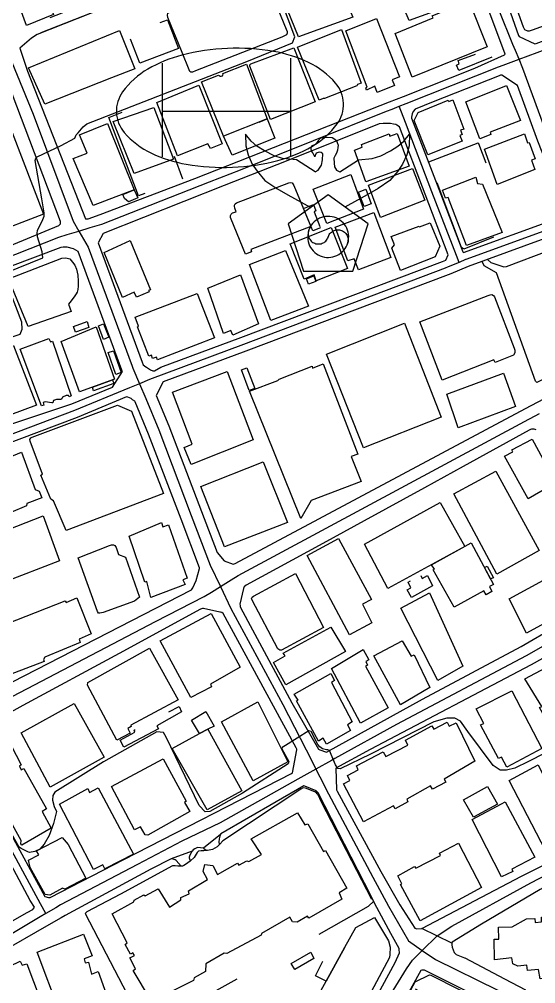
# Model space of a CAD drawing. Header units: millimetres. Extents: x 198785 to 203305, y 542885 to 545889.
# Drawn here: x 200868.4 to 201010.2, y 543395.9 to 543660.4 of the extents above; entities that cross this region are included whole.
import ezdxf

# ---------------------------------------------------------------- set-up
doc = ezdxf.new("R2010")
doc.units = ezdxf.units.MM
for name, pattern in [('FENCE_25K', [54.3, 28.7, -9.2, -16.4]), ('HIDDEN_BULD_25K', [28.8, 18.4, -10.4]), ('HIDDEN_IN_25K', [56.5, 36.5, -20])]:
    doc.linetypes.add(name, pattern=pattern)
for name, color, linetype in [('A0013114', 253, 'Continuous'), ('A0013117', 253, 'Continuous'), ('A0013118', 253, 'Continuous'), ('A0023217', 253, 'Continuous'), ('A0033324', 253, 'Continuous'), ('A0043325', 253, 'Continuous'), ('A0053326', 253, 'Continuous'), ('B0014111', 253, 'Continuous'), ('B0014112', 253, 'Continuous'), ('B0014113', 253, 'Continuous'), ('B0014115', 253, 'Continuous'), ('B0014116', 253, 'Continuous'), ('B0014118', 253, 'Continuous'), ('B0014224', 253, 'Continuous'), ('B0014511', 253, 'Continuous'), ('B0024120', 253, 'Continuous'), ('F0017111', 253, 'Continuous'), ('F0047224', 253, 'Continuous')]:
    doc.layers.add(name, color=color, linetype=linetype)

# ---------------------------------------------------------------- blocks, each defined once
blk = doc.blocks.new('B0014224')
at = {"layer": 'B0014224'}
for points in [[(-3.56, 6.29), (-8.74, 9.61), (-12.51, 9.94), (-14.82, 10.68), (-17.52, 12.08), (-19.55, 13.32), (-21.18, 14.73), (-22.7, 16.58), (-22.59, 13.38), (-21.97, 10.9), (-20.84, 8.37), (-19.49, 6.46), (-17.35, 3.93), (-14.14, 1.73), (-11.1, -0.01), (-4.78, -3.53)], [(3.16, 6.29), (8.34, 9.61), (12.11, 9.94), (14.42, 10.68), (17.12, 12.08), (19.15, 13.32), (20.78, 14.73), (22.3, 16.58), (22.19, 13.38), (21.57, 10.9), (20.44, 8.37), (19.09, 6.46), (16.95, 3.93), (13.74, 1.73), (10.7, -0.01), (4.61, -3.41)], [(-3.56, 6.29), (-2.72, 6.74), (-1.85, 8.09), (-1.53, 9.59), (-1.48, 11.18), (-1.93, 11.58), (-2.44, 11.63), (-3.28, 11.41), (-3.56, 10.73), (-3.67, 10.39), (-4.18, 11.46), (-4.57, 12.08), (-4.63, 12.64), (-4.57, 13.15), (-4.35, 13.49), (-3.51, 13.88), (-3.06, 14.28), (-2.66, 14.78), (-2.44, 15.18), (-2.27, 15.4), (-1.76, 15.68), (-0.92, 15.68), (-0.2, 15.77), (1.06, 15.72), (1.87, 15.28), (2.24, 14.84), (2.45, 14.34), (2.72, 13.56), (2.68, 12.95), (2.58, 12.21), (2.26, 11.43), (1.9, 10.77), (1.57, 10.05), (1.63, 8.63), (1.73, 7.65), (2.32, 6.74), (3.16, 6.29)], [(-5.35, -9.83), (-5.4, -9.97), (-5.46, -10.25), (-5.49, -10.55), (-5.49, -10.84), (-5.46, -11.13), (-5.4, -11.42), (-5.31, -11.7), (-5.19, -11.97), (-5.04, -12.23), (-4.86, -12.47), (-4.67, -12.69), (-4.45, -12.88), (-4.21, -13.06), (-3.95, -13.2), (-3.68, -13.32), (-3.4, -13.42), (-3.12, -13.48), (-2.82, -13.51), (-2.53, -13.51), (-2.23, -13.48), (-1.95, -13.42), (-1.67, -13.32), (-1.4, -13.2), (-1.14, -13.06), (-0.9, -12.88), (-0.68, -12.69), (-0.49, -12.47), (-0.31, -12.23), (-0.17, -11.97), (-0.05, -11.7), (0, -11.56), (0.05, -11.42), (0.17, -11.15), (0.31, -10.9), (0.49, -10.66), (0.68, -10.44), (0.9, -10.24), (1.14, -10.07), (1.4, -9.92), (1.67, -9.8), (1.95, -9.71), (2.23, -9.65), (2.53, -9.62), (2.82, -9.62), (3.12, -9.65), (3.4, -9.71), (3.68, -9.8), (3.95, -9.92), (4.21, -10.07), (4.45, -10.24), (4.67, -10.44), (4.86, -10.66), (5.04, -10.9), (5.19, -11.15), (5.31, -11.42), (5.4, -11.7), (5.46, -11.99), (5.49, -12.29), (5.49, -12.58), (5.46, -12.87), (5.4, -13.16), (5.35, -13.3)]]:
    blk.add_lwpolyline(points, dxfattribs=at)
for points in [[(6.8, -20.92), (11, -7.99), (0, 0), (-11, -7.99), (-6.8, -20.92)], [(4.63, -14.77), (4.94, -14.27), (5.19, -13.74), (5.39, -13.18), (5.53, -12.61), (5.61, -12.03), (5.63, -11.44), (5.59, -10.85), (5.48, -10.27), (5.32, -9.7), (5.09, -9.16), (4.81, -8.64), (4.48, -8.15), (4.1, -7.7), (3.67, -7.3), (3.21, -6.93), (2.71, -6.62), (2.17, -6.37), (1.62, -6.17), (1.05, -6.03), (0.46, -5.95), (-0.13, -5.93), (-0.71, -5.98), (-1.29, -6.08), (-1.86, -6.25), (-2.41, -6.47), (-2.92, -6.75), (-3.41, -7.08), (-3.86, -7.46), (-4.27, -7.89), (-4.63, -8.36), (-4.94, -8.86), (-5.19, -9.39), (-5.39, -9.94), (-5.53, -10.52), (-5.61, -11.1), (-5.63, -11.69), (-5.59, -12.28), (-5.48, -12.86), (-5.32, -13.42), (-5.09, -13.97), (-4.81, -14.49), (-4.48, -14.97), (-4.1, -15.42), (-3.67, -15.83), (-3.21, -16.19), (-2.71, -16.5), (-2.17, -16.76), (-1.62, -16.96), (-1.05, -17.1), (-0.46, -17.18), (0.13, -17.19), (0.71, -17.15), (1.29, -17.04), (1.86, -16.88), (2.41, -16.66), (2.92, -16.38), (3.41, -16.04), (3.86, -15.66), (4.27, -15.24)]]:
    blk.add_lwpolyline(points, close=True, dxfattribs=at)
blk = doc.blocks.new('B0014511')
at = {"layer": 'B0014511'}
blk.add_lwpolyline([(-31.17, -1.27, 0.169014), (-29, -6.77, 0.105159), (-21.57, -12.43, 0.067248), (-11.97, -15.47, 0.053397), (0.67, -16.3, 0.053397), (13.19, -14.44, 0.067248), (22.51, -10.63, 0.105159), (29.45, -4.38, 0.169014), (31.17, 1.27, 0.169014), (29, 6.77, 0.105159), (21.57, 12.43, 0.067248), (11.97, 15.47, 0.053397), (-0.67, 16.3, 0.053397), (-13.19, 14.44, 0.067248), (-22.51, 10.63, 0.105159), (-29.45, 4.38, 0.169014)], format="xyb", close=True, dxfattribs=at)
for points in [[(16.58, 13.62), (16.58, -13.46)], [(-18.64, 12.26), (-18.64, -13.46)], [(-18.64, -0.94), (16.58, -0.94)]]:
    blk.add_lwpolyline(points, dxfattribs=at)

msp = doc.modelspace()

# ---------------------------------------------------------------- linework, layer by layer
at = {"layer": 'A0013114'}
msp.add_lwpolyline([(200984.83, 543694.5), (200961.64, 543685.97), (200938.38, 543676.87), (200936.78, 543676.58), (200936, 543676.56), (200934.95, 543676.56), (200932.53, 543676.78), (200929.08, 543677.17), (200927.57, 543677.17), (200926.59, 543677.09), (200925.61, 543676.96), (200924.61, 543676.48), (200908.04, 543669.73), (200895.11, 543664.78), (200873.37, 543656.25), (200871.76, 543655.24), (200868.64, 543652.49)], dxfattribs=at)
at = {"layer": 'A0013117'}
for points in [[(200989.93, 543696.43), (200990.04, 543696.08), (201003.31, 543662.12), (201005.5, 543655.89), (201005.62, 543655.63), (201010.01, 543653.67), (201010.29, 543653.73), (201019.81, 543657.3), (201023.39, 543658.65), (201037.07, 543663.78), (201066.13, 543675.17), (201086.74, 543683.34), (201102.53, 543688.99), (201119.32, 543695.47), (201122.09, 543700.99), (201114.83, 543718.76), (201111.72, 543725.86), (201106.16, 543741.23)], [(200868.64, 543652.49), (200870.69, 543646.17), (200886.59, 543605.64), (200887.34, 543605.62), (200890.67, 543606.84), (200916.66, 543616.72), (200956.37, 543632.33), (200970.03, 543637.71), (200973.91, 543639.24), (200993.52, 543646.95), (201001.66, 543650.6), (201001.79, 543650.82), (200997.06, 543663.52), (200990.63, 543679.97), (200985.19, 543694.15), (200984.83, 543694.5)], [(200754.76, 543606.57), (200754.73, 543606.31), (200756.87, 543599.99), (200758.98, 543593.73), (200761.85, 543586.17), (200770.46, 543564.61), (200770.92, 543564.15), (200771.36, 543563.93), (200774.28, 543562.81), (200774.64, 543562.82), (200786.72, 543567.33), (200801.87, 543572.51), (200816.79, 543578.62), (200820.68, 543580.21), (200825.47, 543582.17), (200842.12, 543588.48), (200879.32, 543603.85), (200879.73, 543604.26), (200879.73, 543604.96), (200864.25, 543645.95), (200863.88, 543646.78), (200863.04, 543647.65)], [(201000.95, 543645.07), (201000.74, 543645.04), (201000.56, 543645.02), (201000.22, 543644.89), (200982.03, 543637.73), (200977.08, 543635.69), (200976.56, 543635.11), (200976.31, 543634.49), (200976.2, 543634.01), (200976.14, 543633.51), (200976.13, 543633.27), (200983.59, 543613.81), (200990.19, 543596.58), (200990.42, 543596.4), (201016.06, 543605.74), (201016.08, 543605.77), (201017.77, 543609.29), (201010.81, 543626.92), (201005.18, 543642.23), (201000.95, 543645.07)], [(200969.36, 543631.83), (200968.29, 543631.81), (200967.26, 543631.68), (200941.68, 543621.45), (200924.69, 543614.83), (200891.47, 543601.61), (200890.07, 543599.11), (200902.19, 543566.37), (200902.49, 543565.65), (200903.14, 543565.07), (200903.33, 543564.95), (200904.49, 543564.22), (200905.12, 543563.97), (200905.59, 543563.93), (200907.33, 543564.93), (200929.25, 543573.07), (200984.64, 543593.97), (200985.51, 543594.34), (200986.2, 543595.82), (200979.86, 543612.38), (200972.78, 543630.86), (200972.06, 543631.33), (200971.78, 543631.48), (200971.18, 543631.62), (200970.35, 543631.76), (200969.92, 543631.83), (200969.36, 543631.83)], [(201017.45, 543601.99), (200991.67, 543592.6), (200986.9, 543590.58), (200986.13, 543590.26), (200930.65, 543569.32), (200907.98, 543560.91), (200906.03, 543557.22), (200909.53, 543548.87), (200918.48, 543525.39), (200922.75, 543514.12), (200924.72, 543511.84), (200927.2, 543510.92), (200927.67, 543511.13), (201007.36, 543553.6), (201012.46, 543556.32), (201030.09, 543565.72), (201030.27, 543566.01), (201032.4, 543571.23), (201021.09, 543600.65), (201017.45, 543601.99)], [(200880.53, 543597.92), (200879.85, 543597.82), (200845.27, 543584.8), (200824.55, 543576.42), (200824.37, 543576.16), (200823.34, 543573.66), (200823.3, 543573.49), (200830.25, 543555.6), (200836.19, 543540.73), (200836.66, 543539.57), (200882.89, 543554.92), (200894.06, 543559.52), (200896.76, 543563.81), (200896.61, 543564.17), (200884.57, 543596.66), (200883.32, 543597.38), (200881.63, 543597.85), (200880.53, 543597.92)], [(200897.92, 543556.79), (200884.36, 543551.19), (200841.09, 543534.88)], [(200863.4, 543477.07), (200915.73, 543503.92), (200916.09, 543504.42), (200916.96, 543506.5), (200917.92, 543509.75), (200917.93, 543509.91), (200912.87, 543523.26), (200903.96, 543546.64), (200900.25, 543555.48), (200900.12, 543555.61), (200899.55, 543556.04), (200899.15, 543556.34), (200898.28, 543556.71), (200897.92, 543556.79)], [(201009.42, 543548.01), (201009.04, 543547.97), (201008.79, 543547.85), (201008.43, 543547.72), (200990.29, 543537.69), (200979.65, 543531.9), (200963.08, 543522.83), (200951.8, 543516.57), (200930.71, 543505.18), (200930.2, 543504.77), (200930.09, 543504.56), (200929.96, 543504.28), (200929.02, 543499.94), (200929.05, 543499.6), (200929.12, 543499.35), (200929.18, 543499.06), (200932.5, 543492.94), (200943.3, 543472.87), (200950.62, 543460.23), (200950.93, 543460.04), (200952.74, 543459.4), (200979.09, 543473.92), (201006.22, 543488.36), (201034.5, 543504.8)], [(201010.33, 543547.8), (201010.07, 543547.89), (201009.75, 543548), (201009.42, 543548.01)], [(201037.76, 543499.44), (201008.94, 543483.32), (200964.8, 543460.08), (200955.38, 543455.04), (200955.53, 543449.08), (200955.66, 543448.68), (200967.7, 543426.67), (200972.94, 543417.5), (200977.06, 543411.09), (200977.59, 543410.96), (200978.94, 543411.06), (201006.35, 543425.34), (201028.37, 543436.36)], [(200865.13, 543438.81), (200875.43, 543419.81), (200876.45, 543419.57), (200876.95, 543419.55), (200897.19, 543429.96), (200943.19, 543453.55), (200943.4, 543453.75), (200944.66, 543459.99), (200944.63, 543460.22), (200944.48, 543460.58), (200938.23, 543471.98), (200924.38, 543497.44), (200924.03, 543497.67), (200923.66, 543497.78), (200923.5, 543497.78), (200919.01, 543498.81)], [(200919.01, 543498.81), (200918.77, 543498.79), (200918.47, 543498.71), (200918.21, 543498.59), (200895.87, 543486.43), (200869.41, 543472.17), (200866.14, 543470.34)], [(200846.72, 543459.27), (200846.41, 543459.24), (200845.81, 543458.99), (200838.72, 543455.35), (200819.38, 543444.99), (200819.18, 543444.68), (200818.71, 543439.79), (200818.77, 543439.42), (200819.52, 543437.48), (200827.7, 543416.98), (200831.67, 543406.93), (200835.79, 543398.72), (200836.75, 543398.17), (200837.52, 543398), (200838.76, 543398.02), (200840.57, 543398.41), (200870.64, 543415.41), (200872.13, 543416.27), (200872.48, 543416.63), (200872.59, 543416.88), (200871.48, 543418.7), (200861.62, 543436.9), (200850.06, 543458.23), (200846.72, 543459.27)], [(200946.56, 543450.13), (200923.77, 543437.02), (200923.67, 543436.79), (200918.99, 543433.09), (200917.37, 543433.22), (200917.01, 543433.09), (200916.61, 543432.89), (200916.2, 543432.63), (200915.87, 543432.19), (200910.1, 543430.09), (200904.52, 543427.28), (200881.04, 543414.63), (200879.92, 543413.98), (200875.88, 543411.66), (200863.14, 543404.34), (200841.42, 543392.88)], [(200966.45, 543392.07), (200971.6, 543401.72), (200972.82, 543404.39), (200972.76, 543405.3), (200972.7, 543405.55), (200970.44, 543409.62), (200966.6, 543416.78), (200963.25, 543423.49), (200950.46, 543448.21), (200949.9, 543448.77), (200946.86, 543450.07), (200946.56, 543450.13)], [(201028.91, 543430.85), (201028.16, 543430.81), (201024.22, 543428.8), (201011.46, 543421.68), (200995.36, 543412.18), (200987.27, 543407.24), (200987.21, 543407.01), (200987.16, 543406.82), (200987.16, 543406.59), (200987.27, 543405.91), (200987.8, 543404.46), (200988.37, 543403.91), (200990.65, 543402.95), (200990.71, 543402.94), (201001.63, 543397.26), (201007.43, 543394.24)], [(200978.91, 543399.62), (200978.65, 543399.48), (200964.97, 543374.7)], [(200997.22, 543390.81), (200979.71, 543399.57), (200978.91, 543399.62)]]:
    msp.add_lwpolyline(points, dxfattribs=at)
at = {"layer": 'A0013118'}
for points in [[(200996.94, 543594.52), (200997.88, 543593.7), (201001.47, 543592.49), (201002.19, 543592.61), (201013.83, 543597.01), (201014.3, 543597.53), (201016.31, 543601.58)], [(201030.9, 543567.56), (201027.37, 543568.91), (201010.51, 543560.75), (201010.13, 543561.16), (200999.41, 543590.86), (200996.09, 543592.75), (200995.47, 543593.99)], [(200923.67, 543436.79), (200923.46, 543436.34), (200923.33, 543435.64), (200923.26, 543434.71), (200923.27, 543434.28), (200923.3, 543433.95)], [(200918.99, 543433.09), (200919.76, 543432.47), (200919.84, 543432.37)], [(200915.48, 543429.58), (200915.3, 543430), (200915.21, 543430.33), (200915.21, 543430.71), (200915.22, 543430.95), (200915.31, 543431.26), (200915.87, 543432.19)], [(200912.9, 543428.11), (200911.49, 543429.69), (200911.25, 543429.82), (200910.45, 543430.09), (200910.1, 543430.09)]]:
    msp.add_lwpolyline(points, dxfattribs=at)
at = {"layer": 'A0023217'}
for points in [[(200833.45, 543736.09), (200835.42, 543731.55), (200837.34, 543727.13), (200845.63, 543705.14), (200852.51, 543686.3), (200859.09, 543668.27), (200865.88, 543650.1), (200866.42, 543648.64), (200872.3, 543634.4), (200883.27, 543604.97), (200884.79, 543602.31)], [(201005.71, 543649.47), (201004.69, 543651.83), (201003.97, 543653.48), (201000.19, 543662.82), (200987.47, 543695.5), (200979.57, 543716.48)], [(201005.71, 543649.47), (201010.58, 543651.28), (201020.58, 543654.98), (201022.46, 543655.68)], [(200972.74, 543636.54), (200974.64, 543637.29), (201000.01, 543647.36), (201001.3, 543647.84), (201005.71, 543649.47)], [(201022.29, 543605.89), (201020.65, 543610.07), (201013.61, 543627.98), (201006.67, 543646.86), (201005.71, 543649.47)], [(200884.79, 543602.31), (200887.86, 543603.25), (200891.07, 543604.22), (200920.67, 543615.77), (200929.17, 543619.08), (200969.27, 543635.16), (200970.81, 543635.77), (200972.74, 543636.54)], [(200989.15, 543593.71), (200988.44, 543595.57), (200981.72, 543613.09), (200974.45, 543632.06), (200972.74, 543636.54)], [(201022.29, 543605.89), (201019.47, 543604.86), (200991.05, 543594.5), (200990.94, 543594.46), (200989.15, 543593.71)], [(200819.75, 543577.11), (200821.63, 543577.88), (200823.24, 543578.54), (200879.3, 543600.64), (200881.59, 543601.34), (200884.79, 543602.31)], [(200884.79, 543602.31), (200887.32, 543597.88), (200899.4, 543565.27), (200899.62, 543564.73), (200901.42, 543560.44)], [(200989.15, 543593.71), (200986.2, 543592.46), (200985.38, 543592.12), (200929.95, 543571.2), (200904.18, 543561.63), (200901.42, 543560.44)], [(200901.42, 543560.44), (200898.67, 543559.26), (200883.62, 543553.06), (200839.75, 543536.51), (200836.25, 543535.19)], [(200901.42, 543560.44), (200903.14, 543556.35), (200906.75, 543547.75), (200915.67, 543524.32), (200920.86, 543510.65), (200923.65, 543504.82)], [(200923.65, 543504.82), (200926.59, 543506.67), (200928.5, 543507.87), (201008.29, 543550.68), (201008.65, 543550.88), (201011.21, 543552.27)], [(200860.63, 543471.43), (200864.71, 543473.72), (200864.76, 543473.74), (200905.8, 543495.18), (200919.22, 543502.04), (200921.19, 543503.28), (200923.65, 543504.82)], [(200923.65, 543504.82), (200926.52, 543498.81), (200940.76, 543472.43), (200948.72, 543456.97), (200949.87, 543454.74)], [(201037.94, 543502.98), (201036.18, 543502.03), (201034.87, 543501.34), (201007.58, 543485.84), (200971.95, 543467), (200955.09, 543457.66), (200954.12, 543457.12), (200949.87, 543454.74)], [(200875.71, 543415.1), (200874.25, 543417.79), (200863.37, 543437.86), (200850.55, 543461.51), (200848.79, 543464.77)], [(200949.87, 543454.74), (200944.94, 543451.99), (200923.57, 543440.04), (200913.09, 543435), (200900.86, 543428.62), (200879.74, 543417.48), (200878.46, 543416.72), (200875.71, 543415.1)], [(200949.87, 543454.74), (200950.98, 543452.59), (200953.35, 543447.98), (200965.47, 543425.08), (200969.77, 543417.14), (200975.26, 543407.63), (200979.08, 543404.98)], [(200979.08, 543404.98), (200983.18, 543408.98), (200987.15, 543411.62), (201008.9, 543423.51), (201026.29, 543432.58), (201029.06, 543434.09), (201031.54, 543435.45)], [(200875.71, 543415.1), (200874.16, 543414.18), (200866.89, 543409.87), (200840.99, 543395.64), (200837.12, 543393.86), (200834.17, 543392.5)], [(200939.69, 543339.72), (200941.25, 543342.66), (200942.9, 543345.79), (200955.84, 543368.87), (200960.59, 543376.97), (200974.78, 543399.98), (200976.36, 543402.32), (200979.08, 543404.98)], [(200979.08, 543404.98), (200982.7, 543402.48), (200999.85, 543394.09), (201002.52, 543392.79)]]:
    msp.add_lwpolyline(points, dxfattribs=at)
at = {"layer": 'A0033324', "linetype": 'HIDDEN_IN_25K', "flags": 128}
msp.add_lwpolyline([(200961.64, 543685.97), (200938.38, 543676.87), (200936.78, 543676.58), (200936, 543676.56), (200934.95, 543676.56), (200932.53, 543676.78), (200929.08, 543677.17), (200927.57, 543677.17), (200926.59, 543677.09), (200925.61, 543676.96), (200924.61, 543676.48), (200908.04, 543669.73), (200895.11, 543664.78), (200873.37, 543656.25), (200871.76, 543655.24), (200868.64, 543652.49), (200869.46, 543656.43), (200869.99, 543657.3), (200870.85, 543658.21), (200872.01, 543658.94), (200894.03, 543667.58), (200900.65, 543670.11), (200906.93, 543672.52), (200922.66, 543678.93), (200932.88, 543683.53), (200935.29, 543684.06), (200935.96, 543684.06), (200936.32, 543684.12), (200958.98, 543692.98), (200962.17, 543694.16), (200979.71, 543700.61), (200981.17, 543700.63), (200981.94, 543700.39), (200982.95, 543699.67), (200983.67, 543698.49), (200984.8, 543694.49), (200982.14, 543693.51), (200961.64, 543685.97)], dxfattribs=at)
at = {"layer": 'A0043325'}
msp.add_lwpolyline([(200877.81, 543661.65), (200870.45, 543658.64), (200861.81, 543681.85), (200868.78, 543684.31), (200877.81, 543661.65)], dxfattribs=at)
at = {"layer": 'A0053326'}
msp.add_lwpolyline([(201084.88, 543472.54), (201089.75, 543462.76), (201089.03, 543462.98), (201088.5, 543463.04), (201087.5, 543462.95), (201086.65, 543462.76), (201034.74, 543434.48), (201033.56, 543433.67), (201028.16, 543430.81), (201024.22, 543428.8), (201011.46, 543421.68), (200995.36, 543412.18), (200987.27, 543407.24), (200987.21, 543407.01), (200978.94, 543411.06), (201006.35, 543425.34), (201028.37, 543436.36), (201033.1, 543438.95), (201054.9, 543450.89), (201083.81, 543468.56), (201084.88, 543472.54)], dxfattribs=at)
at = {"layer": 'B0014111'}
for points in [[(200953, 543679.78), (200957.35, 543669.57), (200960.59, 543671.04), (200962.47, 543666.09), (200958.37, 543664.79), (200960.02, 543661), (200945.06, 543655.57), (200937.89, 543673.41), (200953, 543679.78)], [(201009.51, 543657.46), (201008.45, 543657.11), (201008.01, 543657.11), (201007.26, 543657.52), (201006.89, 543658.19), (201002.16, 543671.31), (201006.29, 543672.88), (201005.45, 543674.95), (201012.61, 543677.73), (201015.22, 543671.05), (201014.87, 543670.87), (201015.07, 543670.26), (201014.34, 543669.9), (201016.88, 543662.97), (201016.45, 543662.69), (201016.82, 543661.39), (201015.02, 543660.73), (201015.3, 543659.63), (201009.51, 543657.46)], [(200916.8, 543646.2), (200915.95, 543645.84), (200915.56, 543645.85), (200915.24, 543646.06), (200912.93, 543651.75), (200909.38, 543660.45), (200909.2, 543660.91), (200909.12, 543661.51), (200909.25, 543662.03), (200909.61, 543662.31), (200934.6, 543672.18), (200935.2, 543672.33), (200935.6, 543672.23), (200935.89, 543672.01), (200941.75, 543657.71), (200941.96, 543657.02), (200941.94, 543656.53), (200941.81, 543656.12), (200940.52, 543655.46), (200916.8, 543646.2)], [(200996.86, 543652.83), (200976.31, 543644.52), (200971.59, 543656.51), (200982.05, 543660.75), (200981.82, 543661.31), (200991.86, 543665.42), (200996.86, 543652.83)], [(200980.22, 543665.78), (200980.88, 543664.49), (200981.31, 543664.63), (200982.03, 543662.46), (200975.48, 543660.04), (200973.97, 543663.43), (200980.22, 543665.78)], [(200971.44, 543642.24), (200966.64, 543640.33), (200966.07, 543641.99), (200963.77, 543640.95), (200963.54, 543641.55), (200963.98, 543641.78), (200958.12, 543657.19), (200966.52, 543660.58), (200972.82, 543644.64), (200970.79, 543643.75), (200971.44, 543642.24)], [(200893.73, 543644.29), (200875.44, 543637.1), (200871, 543647.05), (200895.96, 543657.28), (200900.15, 543646.82), (200893.73, 543644.29)], [(200961.11, 543642.13), (200952.21, 543638.61), (200951.85, 543638.69), (200950.73, 543638.22), (200944.85, 543652.72), (200956.88, 543657.62), (200962.3, 543642.89), (200961.26, 543642.46), (200961.11, 543642.13)], [(200949.64, 543637.75), (200937.4, 543632.92), (200931.76, 543647.54), (200931.72, 543647.89), (200932.03, 543648.18), (200943.82, 543652.54), (200949.64, 543637.75)], [(200930.81, 543648.06), (200936.5, 543633.07), (200924.54, 543628.34), (200918.49, 543643.21), (200923.12, 543645.04), (200923.34, 543644.98), (200923.6, 543644.79), (200923.9, 543644.74), (200924.19, 543644.85), (200924.39, 543645.33), (200924.32, 543645.54), (200930.81, 543648.06)], [(200875.11, 543606.97), (200845.52, 543595.63), (200831.34, 543632.45), (200840.41, 543635.97), (200860.82, 543643.88), (200875.11, 543606.97)], [(200917.75, 543642.27), (200924.12, 543626.18), (200920.92, 543624.98), (200920.23, 543626.21), (200911.87, 543622.93), (200906.25, 543637.57), (200917.75, 543642.27)], [(200997.87, 543628.8), (200994.88, 543627.57), (200991.06, 543637.78), (201002.23, 543642.25), (201005.99, 543632.58), (200997.69, 543629.41), (200997.87, 543628.8)], [(200987.46, 543638.26), (200990.46, 543630.22), (200989.56, 543629.98), (200990.05, 543628.76), (200989.38, 543628.55), (200990.04, 543626.93), (200980.63, 543623.2), (200976.88, 543632.59), (200977.93, 543634.81), (200986.22, 543638.17), (200986.37, 543637.79), (200987.46, 543638.26)], [(200910.75, 543621.98), (200900.01, 543618.04), (200894.21, 543632.31), (200905.38, 543636.18), (200910.75, 543621.98)], [(200899.95, 543613.64), (200888.7, 543609.34), (200883.25, 543622.17), (200887.11, 543623.62), (200884.95, 543628.73), (200892.67, 543631.79), (200899.95, 543613.64)], [(200972.16, 543629.09), (200975.43, 543620.1), (200963.56, 543615.8), (200960.43, 543624.52), (200962.6, 543625.35), (200962.35, 543626.04), (200970.01, 543629), (200970.17, 543628.29), (200972.16, 543629.09)], [(201007.11, 543628.92), (201007.94, 543626.48), (201008.37, 543626.59), (201010.04, 543622.1), (201009.03, 543621.76), (201010.01, 543619.19), (200999.66, 543615.09), (200996.11, 543624.73), (201007.11, 543628.92)], [(200932.22, 543596.64), (200930.52, 543595.97), (200926.6, 543605.53), (200926.41, 543606), (200926.41, 543606.56), (200926.57, 543606.96), (200926.98, 543607.31), (200927.97, 543607.57), (200927.57, 543608.58), (200927.49, 543609.11), (200927.54, 543609.43), (200927.71, 543609.76), (200928.11, 543610.04), (200942.46, 543615.56), (200942.92, 543615.62), (200943.32, 543615.48), (200943.53, 543615.28), (200943.82, 543614.78), (200948.52, 543603.51), (200932.04, 543597.21), (200932.22, 543596.64)], [(200962.92, 543608.33), (200952.84, 543604.37), (200949.14, 543613.77), (200959.44, 543617.83), (200962.92, 543608.33)], [(200995.61, 543615.13), (201001.04, 543601.88), (200991.23, 543598.32), (200986.18, 543611.52), (200985.4, 543611.29), (200984.61, 543613.54), (200993.74, 543617.04), (200994.26, 543615.35), (200995.61, 543615.13)], [(200970.41, 543595.01), (200961.54, 543591.64), (200960.33, 543594.72), (200958.59, 543594.11), (200955.15, 543603.32), (200965.79, 543607.41), (200970.41, 543595.01)], [(200958.58, 543592.07), (200949.96, 543588.69), (200949.36, 543590.28), (200946.68, 543589.14), (200942.81, 543598.79), (200954.05, 543603.27), (200958.58, 543592.07)], [(200981.26, 543604.57), (200983.86, 543598.14), (200982.65, 543595.23), (200973.05, 543591.49), (200970.72, 543597.59), (200971.42, 543598.49), (200970.5, 543600.81), (200978.17, 543603.65), (200978.29, 543603.45), (200981.26, 543604.57)], [(200904.06, 543585.64), (200900.62, 543584.19), (200900.02, 543585.53), (200896.79, 543584.12), (200891.77, 543596.46), (200898.92, 543599.67), (200904.51, 543586.18), (200903.94, 543585.98), (200904.06, 543585.64)], [(200882.69, 543580.21), (200870.87, 543576.15), (200865.53, 543589.23), (200880.16, 543594.86), (200881.24, 543594.94), (200882.3, 543594.64), (200883.1, 543593.8), (200883.71, 543592.96), (200884.15, 543591.81), (200884.53, 543590.17), (200884.63, 543588.6), (200884.62, 543587.16), (200884.48, 543586.3), (200884.32, 543585.57), (200884.09, 543585.04), (200883.49, 543584.25), (200882.36, 543582.72), (200881.95, 543582.24), (200882.69, 543580.21)], [(200934.1, 543576.81), (200927.09, 543573.78), (200926.56, 543575.04), (200924.46, 543574.18), (200920.16, 543586.63), (200929.18, 543590.32), (200934.1, 543576.81)], [(200922.03, 543573.01), (200906.43, 543567), (200906.15, 543567.75), (200905.05, 543567.37), (200904.72, 543568.27), (200903.97, 543568.01), (200900.94, 543576.03), (200901.2, 543576.23), (200900.3, 543578.7), (200917.32, 543585.13), (200922.03, 543573.01)], [(201004.1, 543568.29), (200999.04, 543566.21), (200998.67, 543567), (200984.55, 543561.45), (200978.39, 543577.44), (200997.13, 543584.65), (200997.73, 543584.85), (200998.17, 543584.86), (200998.63, 543584.61), (200998.86, 543584.28), (201004.31, 543570.17), (201004.47, 543569.64), (201004.44, 543568.89), (201004.1, 543568.29)], [(200894.54, 543561.67), (200884.99, 543558.2), (200879.97, 543572.02), (200889.58, 543576.04), (200894.54, 543561.67)], [(200984.23, 543551.22), (200962.92, 543542.88), (200952.82, 543568.52), (200974.15, 543577), (200984.23, 543551.22)], [(200866.89, 543570.91), (200873.17, 543554.59), (200854.18, 543547.51), (200853.79, 543548.35), (200853.23, 543548.16), (200847.48, 543563.44), (200855.38, 543566.5), (200857.05, 543562.38), (200860.13, 543563.71), (200858.67, 543567.71), (200866.89, 543570.91)], [(200876.59, 543572.81), (200877.06, 543571.94), (200877.57, 543572.1), (200882.68, 543557.08), (200882.1, 543556.81), (200881.94, 543557.21), (200881.34, 543557.21), (200880.27, 543556.75), (200880.17, 543556.29), (200879.82, 543556.08), (200878.66, 543556.13), (200877.84, 543555.87), (200877.68, 543555.23), (200877.4, 543555.15), (200875.59, 543555.5), (200874.96, 543555.32), (200875.19, 543554.59), (200874.54, 543554.41), (200868.7, 543569.91), (200876.59, 543572.81)], [(200951.83, 543565.84), (200961.36, 543541.15), (200959.53, 543540.47), (200962.25, 543533.64), (200948.56, 543528.38), (200945.72, 543523.43), (200931.65, 543558.42), (200939.45, 543561.34), (200939.75, 543561.64), (200948.81, 543565.2), (200948.97, 543564.73), (200951.83, 543565.84)], [(200932.64, 543545.07), (200915.59, 543538.29), (200913.73, 543542.98), (200915.9, 543543.89), (200910.55, 543558.1), (200925.5, 543563.81), (200932.64, 543545.07)], [(201004.66, 543554.18), (200988.93, 543548.3), (200985.79, 543557.56), (201001.32, 543563.36), (201004.66, 543554.18)], [(200908.02, 543530.35), (200881.34, 543520.15), (200877.87, 543528.32), (200877.11, 543528.81), (200874.39, 543535.39), (200874.82, 543535.63), (200871.39, 543544.64), (200871.37, 543545.13), (200871.6, 543545.55), (200871.96, 543545.74), (200895.4, 543554.53), (200899.23, 543552.9), (200908.02, 543530.35)], [(201015.69, 543533.29), (201008.12, 543528.82), (201001.63, 543540.6), (201003.91, 543541.73), (201003.67, 543542.29), (201009.27, 543545.2), (201015.69, 543533.29)], [(200869.07, 543541.62), (200872.78, 543531.4), (200873.9, 543531), (200874.64, 543529.17), (200870.5, 543527.58), (200870.42, 543526.93), (200866.11, 543525.11), (200865.62, 543525.51), (200861.61, 543523.99), (200858.17, 543533.31), (200857.82, 543533.53), (200857.24, 543535), (200857.69, 543535.14), (200857.3, 543536.14), (200860.79, 543537.52), (200860.86, 543538.09), (200861.16, 543538.51), (200861.64, 543538.74), (200862.16, 543538.77), (200862.59, 543538.62), (200862.89, 543538.39), (200866.02, 543539.52), (200865.73, 543540.32), (200869.07, 543541.62)], [(200942.11, 543522.34), (200924.79, 543515.7), (200918.26, 543532.25), (200935.43, 543538.97), (200942.11, 543522.34)], [(201011.11, 543514.72), (200999.52, 543508.17), (200987.7, 543530.21), (200999.22, 543536.45), (201011.11, 543514.72)], [(200990.73, 543515.82), (200969.63, 543504.29), (200963.17, 543516.44), (200984.01, 543527.83), (200990.73, 543515.82)], [(200907.46, 543522.34), (200907.83, 543521.2), (200909.38, 543521.72), (200914.5, 543507.12), (200913.34, 543506.67), (200913.95, 543505.36), (200904.58, 543501.78), (200903.49, 543506.15), (200902.92, 543506.02), (200898.58, 543518.62), (200907.46, 543522.34)], [(200965.21, 543494.82), (200959.08, 543491.52), (200947.47, 543513.32), (200956.08, 543517.99), (200965.13, 543501.22), (200962.7, 543499.99), (200965.21, 543494.82)], [(200891.5, 543497.65), (200890.59, 543497.46), (200890.18, 543497.54), (200889.9, 543497.99), (200884.59, 543512.66), (200893.17, 543516.05), (200893.75, 543516.2), (200894.29, 543516.25), (200894.7, 543516.05), (200895.03, 543515.53), (200895.66, 543513.61), (200897.58, 543512.85), (200901.42, 543501.85), (200900.07, 543500.81), (200891.5, 543497.65)], [(200997.5, 543504.78), (200998.2, 543503.41), (200996.58, 543502.52), (200996.01, 543503.64), (200987.81, 543499.15), (200982.04, 543509.35), (200982.38, 543509.55), (200981.64, 543510.79), (200992.5, 543516.77), (200998.61, 543505.41), (200997.5, 543504.78)], [(200940.39, 543487.35), (200939.95, 543487.33), (200939.45, 543487.75), (200932.34, 543501.07), (200932.22, 543501.56), (200932.35, 543501.93), (200932.7, 543502.18), (200944.27, 543508.39), (200951.98, 543493.55), (200940.39, 543487.35)], [(201018.36, 543497.87), (201007.68, 543492.06), (201002.89, 543501.45), (201013.36, 543507.07), (201018.36, 543497.87)], [(200990.22, 543483), (200983.3, 543479.06), (200973.16, 543498.88), (200981.03, 543503.09), (200990.22, 543483)], [(200921.22, 543477.34), (200915.57, 543474.39), (200907.16, 543489.93), (200921.15, 543497.42), (200929.07, 543482.69), (200920.91, 543478.02), (200921.22, 543477.34)], [(200958.01, 543486.98), (200941.6, 543477.87), (200938.2, 543483.98), (200941.46, 543485.8), (200940.92, 543486.56), (200954.01, 543493.67), (200958.01, 543486.98)], [(200973.59, 543489.89), (200976.04, 543485.72), (200976.83, 543486.1), (200981.1, 543477.09), (200973.06, 543472.34), (200965.78, 543485.79), (200973.59, 543489.89)], [(200898.85, 543464.58), (200895.21, 543462.71), (200887.15, 543477.77), (200887.28, 543478.5), (200904.18, 543487.9), (200912.02, 543473.73), (200899.08, 543466.8), (200899.2, 543466.45), (200898.21, 543465.9), (200898.85, 543464.58)], [(200969.73, 543471.53), (200962.14, 543467.3), (200954.15, 543482.36), (200962.87, 543487.55), (200964.42, 543484.68), (200963.57, 543484.23), (200964.07, 543483.28), (200963.51, 543482.97), (200969.73, 543471.53)], [(200959.41, 543465.29), (200952.82, 543461.58), (200951.9, 543463.2), (200950.54, 543462.36), (200944.58, 543473.43), (200944.97, 543473.62), (200943.86, 543475.31), (200953.98, 543480.92), (200955, 543479.05), (200954.13, 543478.52), (200959.84, 543467.67), (200958.55, 543466.89), (200959.41, 543465.29)], [(200891.73, 543458.02), (200876.94, 543449.79), (200868.92, 543464.65), (200883.54, 543472.77), (200891.73, 543458.02)], [(200942.12, 543456.73), (200932.63, 543451.55), (200923.91, 543467.72), (200933.91, 543473.19), (200942.12, 543456.73)], [(200917.9, 543464.46), (200920.16, 543465.7), (200929.51, 543448.74), (200919.98, 543443.54), (200910.38, 543460.35), (200917.9, 543464.46)], [(200863.45, 543464.44), (200865.48, 543461.11), (200866.21, 543461.2), (200868.97, 543455.93), (200868.47, 543455.51), (200868.93, 543454.51), (200869.69, 543454.9), (200875.92, 543443.81), (200874.69, 543443.1), (200877.18, 543438.58), (200869.17, 543433.9), (200868.84, 543434.28), (200868.95, 543435.12), (200855.2, 543459.74), (200863.45, 543464.44)], [(200915.29, 543443.08), (200903.7, 543436.61), (200903.02, 543436.67), (200901.74, 543438.93), (200900.11, 543438.11), (200893.72, 543449.94), (200907.92, 543457.59), (200914.27, 543445.94), (200913.82, 543445.57), (200915.29, 543443.08)], [(200890.08, 543449.56), (200899.83, 543431.38), (200891.95, 543427.35), (200891.37, 543428.5), (200888.85, 543427.25), (200879.51, 543445.14), (200887.24, 543449.38), (200887.68, 543448.36), (200890.08, 543449.56)], [(200999.73, 543445.11), (200993.17, 543441.56), (200990.34, 543446.31), (200996.95, 543450), (200999.73, 543445.11)], [(201003.97, 543426.63), (201000.84, 543425.16), (200992.75, 543440.9), (201000.83, 543445.21), (201001.79, 543445.72), (201009.94, 543430.59), (201003.61, 543427.3), (201003.97, 543426.63)], [(200886.71, 543424.85), (200880.93, 543421.82), (200880.31, 543422.04), (200876.87, 543420.18), (200875.57, 543420.31), (200871.48, 543427.77), (200871.02, 543429.75), (200873.79, 543431.21), (200873.21, 543432.29), (200880.18, 543435.95), (200881.85, 543434.07), (200886.71, 543424.85)], [(200952.69, 543396.62), (200957.84, 543405.9), (200960.85, 543411.32), (200965.99, 543414.04), (200969.84, 543407.65), (200970.23, 543405.89), (200970.19, 543403.88), (200970.05, 543403.05), (200958.03, 543380.51), (200946.96, 543386.28), (200952.69, 543396.62)]]:
    msp.add_lwpolyline(points, dxfattribs=at)
at = {"layer": 'B0014112'}
for points in [[(200979.77, 543610.73), (200967.62, 543606.06), (200964.32, 543614.84), (200976.34, 543619.42), (200979.77, 543610.73)], [(201010.91, 543455.94), (201012.9, 543451.84), (201013.91, 543452.33), (201017.73, 543444.34), (201018.79, 543443.94), (201023.21, 543435), (201017.3, 543432.11), (201016.94, 543431.52), (201014.21, 543429.97), (201002.95, 543451.63), (201010.91, 543455.94)]]:
    msp.add_lwpolyline(points, dxfattribs=at)
at = {"layer": 'B0014113'}
for points in [[(200947.81, 543581.69), (200937.48, 543577.76), (200931.66, 543593.13), (200941.54, 543596.96), (200947.81, 543581.69)], [(200879.53, 543511.85), (200853.28, 543501.81), (200848.59, 543513.89), (200874.99, 543524.18), (200879.53, 543511.85)], [(200884.22, 543501.67), (200888.14, 543491.82), (200884.86, 543490.36), (200885.17, 543489.46), (200875.46, 543485.48), (200875.11, 543484.84), (200875.29, 543484.27), (200865.23, 543480.41), (200865.35, 543479.94), (200861.85, 543478.66), (200856.96, 543491.48), (200881.04, 543500.93), (200881.28, 543500.42), (200884.22, 543501.67)], [(201026.23, 543468.4), (201016.23, 543462.79), (201011.21, 543471.59), (201011.85, 543471.94), (201007.25, 543479.48), (201017.35, 543484.87), (201026.23, 543468.4)], [(201011.91, 543460.35), (201002.32, 543455.23), (201000.77, 543458.03), (200999.99, 543457.69), (200995.09, 543466.86), (200995.94, 543467.21), (200993.83, 543471.26), (201003.61, 543476.18), (201011.91, 543460.35)], [(200985.92, 543467.6), (200986.48, 543466.5), (200988.4, 543467.42), (200993.51, 543456.87), (200985.08, 543451.99), (200985.51, 543451.19), (200981.83, 543449.26), (200981.31, 543450.11), (200974.8, 543446.53), (200975.14, 543445.75), (200971.64, 543443.83), (200971.2, 543444.66), (200962.91, 543440.32), (200957.43, 543450.67), (200959.22, 543451.63), (200958.54, 543453), (200961.47, 543454.54), (200960.99, 543455.59), (200968.36, 543459.45), (200969.06, 543458.23), (200975.08, 543461.31), (200974.43, 543462.63), (200981.71, 543466.6), (200982.21, 543465.67), (200985.92, 543467.6)], [(200989.02, 543434.39), (200995.37, 543422.28), (200978.47, 543413.12), (200973.11, 543423.05), (200973.42, 543423.29), (200972.33, 543425.49), (200976.96, 543428.04), (200977.3, 543427.55), (200984.06, 543431.06), (200983.78, 543431.7), (200989.02, 543434.39)], [(200886.24, 543402.75), (200886.51, 543401.61), (200887.46, 543401.79), (200888.29, 543398.54), (200890.09, 543399.2), (200892.34, 543393.11), (200879.51, 543388.24), (200873.33, 543404.56), (200886.06, 543409.43), (200888.46, 543403.57), (200886.24, 543402.75)], [(200868.7, 543402.08), (200869.22, 543401.01), (200870.53, 543401.34), (200875.99, 543386.82), (200862.27, 543381.95), (200858.21, 543394.23), (200860.32, 543394.87), (200859.87, 543397.15), (200863.49, 543398.12), (200863.1, 543399.41), (200868.7, 543402.08)]]:
    msp.add_lwpolyline(points, dxfattribs=at)
at = {"layer": 'B0014115'}
for points in [[(200904.44, 543391.58), (200899.69, 543399.51), (200900.39, 543399.96), (200898.76, 543402.99), (200900.06, 543403.65), (200899.62, 543404.31), (200899.02, 543403.96), (200897.53, 543406.66), (200898.05, 543407.09), (200893.94, 543415.04), (200899.89, 543418.33), (200899.97, 543418.8), (200902.63, 543420.24), (200903.03, 543419.98), (200906.55, 543421.93), (200909.69, 543416.88), (200912.81, 543418.93), (200912.82, 543419.56), (200915.05, 543420.57), (200914.87, 543421.37), (200920.14, 543424.42), (200918.93, 543426.66), (200919.41, 543428.6), (200921.56, 543428.32), (200922.84, 543425.87), (200928.34, 543428.91), (200928.75, 543428.36), (200930.9, 543429.58), (200931.45, 543429.41), (200934.9, 543431.28), (200932.1, 543435.65), (200944.83, 543442.73)], [(200944.83, 543442.73), (200946.8, 543439.41), (200947.68, 543439.7), (200951.92, 543432.17), (200952.46, 543432.42), (200958.32, 543422.1), (200956.27, 543420.84), (200956.95, 543419.06), (200947.93, 543413.89), (200947.58, 543414.43), (200944.71, 543412.72), (200943.44, 543412.86), (200942.7, 543414.12), (200934.93, 543409.68), (200934.86, 543409.2), (200925.45, 543404.15), (200924.73, 543404.29), (200919.66, 543401.34), (200919.59, 543399.27), (200916.41, 543397.5), (200916.26, 543396.8), (200908.75, 543392.99)], [(201018.13, 543414.83), (201020.38, 543398.31), (201011.44, 543397.19), (201011.01, 543399.8), (201007.98, 543399.49), (201007.8, 543400.94), (201005.31, 543400.66), (201003.95, 543401.35), (201003.67, 543402.97), (200998.92, 543402.39), (200998.79, 543408.06), (201000.06, 543408.09), (201000.01, 543411.42), (201003.73, 543411.5), (201007.65, 543413.63), (201009.93, 543413.8), (201010.1, 543412.69), (201011.82, 543412.84), (201011.75, 543414.11), (201018.13, 543414.83)]]:
    msp.add_lwpolyline(points, dxfattribs=at)
at = {"layer": 'B0014116', "linetype": 'HIDDEN_BULD_25K', "flags": 128}
for points in [[(200912.15, 543652.36), (200901.52, 543648.38), (200898.59, 543656.08), (200909.14, 543660.24), (200912.15, 543652.36)], [(200998.2, 543649.96), (200989.06, 543646.33), (200988.42, 543647.84), (200989.24, 543648.16), (200988.9, 543649.03), (200997.38, 543652.25), (200998.2, 543649.96)], [(200938.6, 543627.76), (200926.87, 543623.15), (200924.54, 543628.33), (200936.5, 543633.05), (200938.6, 543627.76)], [(200965.04, 543609.74), (200963.08, 543609.04), (200961.6, 543613.01), (200963.6, 543613.81), (200965.04, 543609.74)], [(200951.12, 543603.21), (200949.01, 543602.37), (200948.55, 543603.5), (200946.48, 543608.45), (200949.19, 543609.55), (200949.86, 543607.88), (200949.43, 543607.6), (200951.12, 543603.21)], [(200949.87, 543588.49), (200947.86, 543587.74), (200947.27, 543589.23), (200949.27, 543590.04), (200949.87, 543588.49)], [(200887.53, 543575.83), (200883.9, 543574.58), (200883.36, 543576.14), (200887.07, 543577.46), (200887.53, 543575.83)], [(200893.05, 543573.19), (200891.55, 543572.6), (200890.16, 543576.28), (200891.6, 543576.89), (200893.05, 543573.19)], [(200896.45, 543563.51), (200894.98, 543562.92), (200892.8, 543568.98), (200894.33, 543569.47), (200896.45, 543563.51)], [(200933.1, 543559.11), (200931.57, 543558.54), (200929.46, 543564.2), (200930.9, 543564.82), (200933.1, 543559.11)], [(200894.4, 543560.46), (200888.86, 543558.47), (200888.53, 543559.47), (200894.03, 543561.47), (200894.4, 543560.46)], [(200998.61, 543507.2), (200997.83, 543506.92), (200996.14, 543510.04), (200996.91, 543510.43), (200998.61, 543507.2)], [(200978.66, 543507.84), (200979.08, 543507.04), (200980.5, 543507.81), (200981.88, 543504.99), (200976.08, 543501.8), (200974.9, 543503.94), (200975.91, 543504.49), (200975.15, 543506.02), (200978.66, 543507.84)], [(200906.62, 543465.78), (200897.18, 543460.77), (200896.11, 543462.68), (200900.14, 543464.89), (200899.95, 543465.46), (200912.29, 543471.91), (200912.93, 543470.41), (200906.21, 543466.62), (200906.62, 543465.78)], [(200920.16, 543465.7), (200917.9, 543464.46), (200915.72, 543468.13), (200919.64, 543470.51), (200921.98, 543466.54), (200920.16, 543465.7)], [(200957.84, 543405.9), (200952.69, 543396.62), (200949.73, 543398.02), (200954.72, 543407.6), (200957.84, 543405.9)], [(200949.26, 543402.82), (200944.06, 543399.81), (200943.1, 543401.41), (200948.52, 543404.53), (200949.26, 543402.82)], [(200981.38, 543398.26), (200996.98, 543390.36), (200994.22, 543384.5), (200988.59, 543387.78), (200989.39, 543389.45), (200981.95, 543393.51), (200981.39, 543392.05), (200976.57, 543394.78), (200977.26, 543396.27), (200981.38, 543398.26)]]:
    msp.add_lwpolyline(points, dxfattribs=at)
at = {"layer": 'B0014118', "linetype": 'HIDDEN_BULD_25K', "flags": 128}
msp.add_lwpolyline([(200900.99, 543611.4), (200898.42, 543610.34), (200897.32, 543611.25), (200896.88, 543612.37), (200899.99, 543613.6), (200900.99, 543611.4)], dxfattribs=at)
at = {"layer": 'B0024120', "linetype": 'FENCE_25K', "flags": 128}
for points in [[(200902.89, 543612.58), (200901.21, 543611.98), (200893.03, 543633.45), (200905.31, 543638.22), (200913.24, 543616.65)], [(200983.04, 543615.59), (200989.77, 543597.87), (200990.61, 543597.4), (200999.97, 543601.24), (201001.46, 543600.92), (201003.66, 543601.82), (200994.62, 543626.18), (200994.36, 543626.43), (200980.77, 543621.17)], [(200903.09, 543383.43), (200950.39, 543409.25), (200964.28, 543417.15), (200965.75, 543418.48)], [(200968.27, 543380.28), (200977.11, 543396.37), (200981.04, 543398.33), (200981.38, 543398.26)]]:
    msp.add_lwpolyline(points, dxfattribs=at)
at = {"layer": 'F0017111', "elevation": 20}
for points in [[(200864.8, 543590.85), (200874.92, 543594.98), (200874.71, 543596.62), (200873.45, 543600.73), (200873.39, 543601.69), (200873.49, 543602.44), (200873.95, 543603.46), (200874.7, 543604.98), (200875.26, 543606.36), (200875.29, 543607.34), (200874.68, 543611.1), (200872.81, 543621.64), (200872.99, 543622.29), (200873.38, 543622.68), (200879.93, 543625.77), (200883.72, 543627.78), (200884.08, 543628.65), (200884.6, 543629.25), (200885.96, 543630.86), (200886.99, 543631.68), (200930.92, 543648.83), (200943.46, 543653.96), (200944.09, 543655.53), (200937.07, 543674.35)], [(200866.79, 543573.35), (200868.73, 543574.06), (200869.2, 543575.35), (200869.14, 543577.28), (200864.62, 543588.97)], [(201021.85, 543463.75), (201008.26, 543456.8), (201004.52, 543454.97), (201002.22, 543454.49), (201000.49, 543454.49), (200998.57, 543455.74), (200991.56, 543465.05), (200989.54, 543467.93), (200988.01, 543468.7), (200985.8, 543468.7), (200982.25, 543467.74), (200964.85, 543458.8), (200956.49, 543454.78), (200955.86, 543454.9), (200955.27, 543455.89), (200953.59, 543459.86), (200953.16, 543459.98), (200952.78, 543459.98), (200951.67, 543460.31), (200950.96, 543460.88), (200950.38, 543461.53), (200948.56, 543465.06), (200947.97, 543465.23), (200941.56, 543461.2), (200940.65, 543460.69), (200940.57, 543460.53), (200940.55, 543460.33), (200942.48, 543456.84), (200942.25, 543456.15), (200929.73, 543448.11), (200920.78, 543443.11), (200919.43, 543443.06), (200917.78, 543444.76), (200908.73, 543463.53), (200908.06, 543464.77), (200906.22, 543464.94), (200891.6, 543456.71), (200878.24, 543448.44), (200877.7, 543447.48), (200877.56, 543446.2), (200878.06, 543444.46), (200878.63, 543443.07), (200877.86, 543439.8), (200876.62, 543436.54), (200875.3, 543434.15), (200874.07, 543432.81), (200872.71, 543432.1), (200871.27, 543431.9), (200870.8, 543432.02), (200869, 543432.93), (200868.46, 543433.34), (200865.92, 543437.68)]]:
    msp.add_lwpolyline(points, dxfattribs=at)
at = {"layer": 'F0047224'}
for points in [[(200949.62, 543448.54), (200947.03, 543449.54), (200946.41, 543449.61), (200945.69, 543449.23), (200924.35, 543435.06), (200923.51, 543434.16), (200923.3, 543433.95)], [(200965.24, 543418.98), (200951.42, 543445.7), (200950.47, 543447.72), (200950.24, 543447.95), (200950.07, 543448.21), (200949.62, 543448.54)], [(200923.3, 543433.95), (200922.75, 543433.38), (200921.47, 543432.67), (200920.14, 543432.37), (200919.84, 543432.37)], [(200919.84, 543432.37), (200919.15, 543432.36), (200918.38, 543432.33), (200917.63, 543432.2), (200917.42, 543432.04), (200917.26, 543431.87), (200916.43, 543430.48), (200915.48, 543429.58)], [(200912.9, 543428.11), (200912.4, 543428.09), (200911.97, 543428.12), (200911.21, 543428.21), (200910.48, 543428.23), (200896.25, 543420.46), (200886.96, 543415.55), (200886.57, 543415.1), (200903.75, 543382.16)], [(200915.48, 543429.58), (200915.34, 543429.45), (200914.04, 543428.56), (200913.6, 543428.28), (200913.26, 543428.12), (200912.96, 543428.11), (200912.9, 543428.11)]]:
    msp.add_lwpolyline(points, dxfattribs=at)

# ---------------------------------------------------------------- block references
at = {"layer": 'B0014224'}
msp.add_blockref('B0014224', (200953.24, 543612.26), dxfattribs=at)
at = {"layer": 'B0014511'}
msp.add_blockref('B0014511', (200926.27, 543636.1), dxfattribs=at)

doc.saveas('drawing.dxf')
